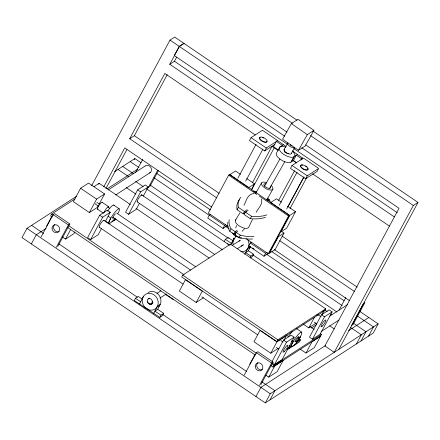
<?xml version="1.0" encoding="UTF-8"?>
<svg xmlns="http://www.w3.org/2000/svg" width="440" height="440" viewBox="0 0 440 440"><rect width="100%" height="100%" fill="white"/><g stroke="black" fill="none" stroke-linecap="round" stroke-linejoin="round"><path stroke-width="0.66" d="M270.38 202.131L269.462 199.595L267.262 198.066M236.517 225.478L235.736 227.964M233.244 239.85L234.091 237.958M252.456 219.406L248.716 227.31A7.53 3.267 28.3 0 1 239.816 226.314A7.53 3.267 28.3 0 1 235.95 219.681M244.772 254.309L248.639 246.631A8.795 7.645 56.3 0 0 247.973 240.157M95.711 203.957L95.948 203.495M244.03 205.315C246.257 200.656 247.841 193.507 254.254 193.584M291.984 343.866L293.816 340.389A8.795 1.777 -55 0 1 300.652 332.36A8.795 1.777 -55 0 1 300.471 336.507L299.437 338.349A8.795 1.777 -55 0 1 294.173 345.087M142.406 299.239L138.182 296.456L135.427 298.293L134.293 300.509L159.819 317.383L162.575 315.546L163.708 313.33L157.669 309.353L154.913 311.19L160.952 315.166L163.708 313.33M139.574 303.991L143.303 296.703M153.78 313.407L157.471 306.196L160.226 304.354L157.669 309.353M159.819 317.383L160.952 315.166M224.202 241.555L225.335 239.344L228.091 237.501L233.03 240.757M230.808 244.426L233.926 238.321M248.38 250.806L253.66 254.287L250.905 256.124L245.625 252.648L248.38 250.806L250.399 246.857L247.643 248.694L246.488 250.047A8.795 7.645 56.3 0 1 240.768 251.598M250.058 257.785L250.905 256.124M253.66 254.287L252.527 256.504L250.327 257.972M246.213 238.766L268.285 253.726L269.22 253.121L289.465 215.402L229.587 174.531L228.652 175.142L208.296 213.059L228.102 226.485M268.285 253.726L288.53 216.007L289.465 215.402M76.533 196.295L26.945 228.393L22.022 237.589L265.315 402.919L373.219 333.064L378.164 323.884L359.975 311.526M31.356 243.936L36.3 234.757L46.101 228.41M75.07 198.886L51.574 214.093L50.584 215.93L52.288 217.085M46.536 226.171L52.003 216.029M41.085 236.979L53.141 214.594L54.637 213.626L69.877 223.982L57.822 246.367M98.945 204.474L104.605 193.963L88.594 183.084L80.603 188.254L73.37 201.685L89.375 212.57L97.372 207.394L98.318 205.639M56.326 247.341L68.382 224.95L69.877 223.982M91.586 185.763L170.011 40.106L174.686 37.081L297.05 120.23M62.172 236.797L65.522 239.074L70.664 229.526M98.648 184.228L99.143 183.31L130.339 204.512M74.904 231.836L73.937 233.624L65.522 239.074M89.375 212.57L96.613 199.133L104.605 193.963M103.829 186.758L124.746 147.912L211.739 207.031M216.755 197.901L129.69 138.732L164.83 73.475L255.288 134.948M287.469 144.276L169.769 64.295L179.372 46.464L184.047 43.439M105.93 188.513L126.847 149.666M129.69 138.732L134.365 135.707L167.222 74.679M169.769 64.295L174.444 61.27L176.616 57.233M105.386 221.37L110.275 212.295L107.278 210.26L99.666 215.188L87.609 237.578L90.607 239.613L98.219 234.68L101.481 228.63M90.607 239.613L102.658 217.223L110.275 212.295M134.255 159.704L134.871 158.554L141.125 162.805M135.514 172.7L142.687 159.39M143.357 196.042L148.242 186.967L145.25 184.932L137.638 189.865L125.582 212.251L128.574 214.286L136.191 209.358L139.447 203.308M128.574 214.286L140.63 191.901L148.242 186.967M148.154 187.902L157.603 170.357M149.649 186.934L158.444 170.599M210.469 214.401L209.325 215.138L207.746 218.075L222.987 228.437L227.546 225.484M264.715 150.937L266.299 148L277.701 140.619L262.454 130.262L251.053 137.638L249.475 140.58L264.715 150.937L274.978 144.293M182.699 275.115L181.709 276.953L276.903 341.638L324.736 310.673L325.727 308.836L230.532 244.151L182.699 275.115L277.893 339.801L325.727 308.836M237.886 178.134L256.064 144.37M245.68 181.126L262.889 149.171M222.987 228.437L224.571 225.5L225.709 224.757M246.411 211.767L243.166 213.868L237.072 209.726L238.359 207.339A54.445 23.612 28.3 0 1 240.851 197.247M252.478 182.556L271.997 146.3L278.119 150.464M251.35 189.772L254.524 183.871L246.708 178.558M251.62 189.805L274.395 147.505M235.367 220.336L239.916 212.845M235.906 232.755L233.877 234.064L229.752 231.264L231.039 228.872A37.131 16.104 28.3 0 1 229.246 219.78M243.166 213.868L244.453 211.481L247.159 209.726M196.191 302.506L202.296 291.17L185.455 279.719L179.35 291.06L196.191 302.506L203.445 297.814M248.133 210.392L245.427 212.141L244.139 214.533L250.234 218.669A54.445 23.612 28.3 0 0 265.502 217.267M233.877 234.064L235.164 231.677L237.193 230.362M252.637 238.942A37.131 16.104 28.3 0 1 238.975 237.529L234.85 234.729L236.137 232.337L237.661 231.352M230.043 245.064L230.532 244.151M232.144 243.155L236.005 235.983M238.975 237.529L240.262 235.142A37.131 16.104 28.3 0 0 253.924 236.549M250.234 218.669L251.521 216.282A54.445 23.612 28.3 0 0 266.788 214.874M251.46 242.22L250.316 242.957L248.738 245.894L263.978 256.251L268.538 253.303M318.125 168.053L303.446 158.076L292.045 165.457L290.466 168.394L305.707 178.756L317.108 171.375L318.687 168.438L307.291 175.813L305.707 178.756M278.636 200.338L294.58 170.726M279.197 205.348L297.055 172.189M286.671 208.945L303.881 176.985M287.997 206.696L303.936 177.084M263.978 256.251L265.562 253.314L267.273 252.208M290.065 208.505L306.658 177.683M295.515 211.69L289.74 215.424L280.846 231.946L286.622 228.212L295.515 211.69L287.7 206.377M284.009 233.063L275.11 249.585L269.335 253.319L278.234 236.797L284.009 233.063L281.215 231.165M249.716 364.254L254.859 354.706M244.266 375.062L256.317 352.677L257.812 351.709L273.059 362.07L261.003 384.456M276.903 341.638L277.893 339.801M276.903 341.864L260.057 330.418L253.952 341.759L270.798 353.205L276.903 341.864L286.385 335.726L283.817 340.5M272.151 361.284L283.553 340.109L291.165 335.181L294.162 337.216L282.106 359.601L274.494 364.529L271.997 362.835M259.507 385.424L271.562 363.039L273.059 362.07M255.954 396.561L260.898 387.382L325.529 345.543M270.666 365.486L272.938 367.032L273.928 365.195L321.497 334.411L320.364 333.641M274.494 364.529L286.55 342.144L294.162 337.216M268.703 377.157L274.808 365.822L283.223 360.371L277.118 371.712L268.703 377.157L265.909 375.26M265.315 402.919L270.254 393.74L378.164 323.884M269.99 399.894L274.929 390.715L261.855 381.832M303.149 324.06L308.764 327.877L314.55 317.136M321.525 314.787L309.469 337.172L312.466 339.207L320.078 334.279L332.134 311.889L329.137 309.854L321.525 314.787L324.517 316.822L332.134 311.889M322.108 314.578L324.357 310.398L322.68 311.482M312.466 339.207L324.517 316.822M300.382 349.239L305.971 353.034L312.076 341.693L320.485 336.248L272.938 367.032M321.497 334.411L314.386 347.584L305.971 353.034M339.02 310.184L345.862 297.479M312.945 131.038L418 202.428L413.325 205.453L334.246 352.319L324.891 345.956L399.025 208.269L305.773 144.903M351.659 325.38L363.385 303.6L364.881 302.632L352.831 325.017M338.921 349.289L418 202.428M356.384 343.965L361.328 334.785L350.526 327.448M361.059 340.94L366.003 331.76L353.496 323.263M368.544 336.094L373.489 326.915L357.572 316.096M117.981 213.433L118.459 212.548A8.795 1.777 -55 0 0 117.959 209.264A8.795 1.777 -55 0 0 111.045 217.773L110.083 219.544A8.795 1.777 -55 0 0 109.434 223.316L110.094 223.119L109.021 223.817M286.099 146.553L277.492 140.569L276.381 141.301L273.438 146.575L278.317 149.963M277.222 151.789L279.846 147.081M255.761 193.215L261.448 183.018M266.844 199.931L272.866 189.129M276.898 152.372L276.7 152.477A8.795 3.839 29.2 0 0 280.181 159.269A8.795 3.839 29.2 0 0 290.378 162.443L290.879 162.173L293.832 156.882L297.473 154.484L302.693 158.103L302.038 159.274M291.445 161.799L294.393 156.508M290.879 162.173L293.425 160.49L296.368 155.215L301.582 158.84L302.693 158.103M300.927 160.012L301.582 158.84M111.909 221.936L113.96 220.6L115.181 218.422M286.957 349.624L287.87 347.991M287.172 349.827L289.267 348.475L293.288 341.303M289.267 348.475L296.296 343.954L300.289 336.875M298.892 338.707L300.509 339.84L299.283 342.018L296.296 343.954M291.368 123.585L282.568 139.216L298.502 150.288L305.151 146.014L313.951 130.383L298.018 119.312L291.368 123.585L307.302 134.651L313.951 130.383M298.502 150.288L307.302 134.651M284.053 149.562L287.656 143.22M264.423 186.291L279.961 158.934M269.588 188.447L284.784 161.684M291.363 153.538L294.641 147.774M299.42 338.333L300.471 336.507M242.094 231.292L244.437 228.872M256.196 212.284C258.379 208.082 263.17 204.012 261.432 198.864M249.238 248.21L250.553 246.681M291.968 343.855A8.795 1.777 -55 0 0 292.177 346.561L294.19 345.098M110.368 222.937L111.106 222.42A8.795 1.777 -55 0 0 114.994 218.081M248.221 247.572L249.871 246.472M279.84 147.097L283.454 144.711M183.887 43.335L179.212 46.36L174.268 55.539L287.012 132.149M114.587 171.655L134.871 158.554M107.222 188.843L137.786 169.059M108.24 189.915L145.041 166.089M115.715 194.942L150.211 172.607M113.96 220.6L116.056 219.241M254.524 183.871L248.749 187.611L229.763 174.708L235.538 170.968L240.565 174.383M234.85 234.729L235.868 234.069M316.547 315.458L318.219 314.375M308.764 327.877L316.019 323.186M270.798 353.205L278.047 348.507M311.421 327.998L316.597 324.649M329.819 316.085L347.644 304.546M288.393 347.65L290.488 346.291L289.416 345.538M297.517 341.776L300.509 339.84M321.189 331.534L339.014 319.995M348.607 330.6L368.808 317.526M93.984 186.648L99.143 183.31M148.253 298.892L149.407 298.15M156.931 293.359L160.98 290.78M232.15 245.421L240.251 240.257M159.896 298.056L166.26 293.997M237.43 248.644L243.216 244.954M292.193 346.577L292.837 346.175M293.32 157.168L294.327 156.629L294.844 155.744A8.795 3.839 29.2 0 0 292.254 150.953M253.534 191.279L256.735 191.455M173.586 299.404L173.03 299.404L165.22 294.256M252.45 247.957L254.122 249.056M225.335 239.344L231.374 243.32M227.497 243.727L228.591 244.448M135.427 298.293L140.707 301.774M170.011 40.106L292.375 123.255M310.547 135.608L413.325 205.453M174.444 61.27L284.752 136.23M301.812 147.823L397.337 212.735M293.722 148.528L394.367 216.92M292.595 160.298L296.489 162.943M312.598 173.894L389.422 226.1M292.045 165.457L307.291 175.813M251.053 137.638L266.299 148M281.556 202.202L276.529 198.787L270.754 202.521L289.74 215.424M134.365 135.707L219.17 193.341M282.134 236.126L357.264 287.183M238.359 207.339L244.453 211.481M245.427 212.141L251.521 216.282M279.719 240.691L354.283 291.363M274.285 249.535L349.344 300.542M156.475 173.234L210.474 209.93M271.865 251.653L344.058 300.707M231.039 228.872L235.164 231.677M236.137 232.337L240.262 235.142M250.316 242.957L265.562 253.314M209.325 215.138L224.571 225.5M130.158 161.579L138.963 167.563M154.072 177.804L209.209 215.276M225.698 226.479L229.108 228.795M266.624 254.293L342.227 305.668M122.749 166.458L133.546 173.795M150.029 184.993L228.459 238.293M252.901 254.903L337.013 312.065M118.074 169.482L128.871 176.82M135.691 181.456L143.077 186.478M146.487 188.793L229.471 245.185M324.951 310.068L327.223 311.614M330.632 313.929L331.771 314.705M137.638 189.865L140.63 191.901M141.361 194.651L222.646 249.887M318.709 315.166L320.986 316.712M126.203 187.545L135.861 194.112M329.67 325.815L334.219 328.906M137.456 201.993L214.759 254.529M314.237 322.124L316.509 323.67M136.015 208.368L209.187 258.093M310.151 326.706L314.122 329.401M102.19 202.312L108.697 206.734M80.603 188.254L96.613 199.133M108.086 207.273L109.791 208.428M116.6 213.059L195.481 266.668M298.194 336.479L299.327 337.249A2.778 0.589 -55.8 0 1 297.374 341.006A2.778 0.589 -55.8 0 1 296.577 340.368A2.778 0.589 -55.8 0 1 299.327 337.249M96.971 202.411L99.941 204.435M95.672 204.325L98.648 206.349M112.899 217.256L190.641 270.094M285.978 334.889L288.25 336.435M295.059 341.061L296.192 341.831M97.427 209.121L103.389 213.174M283.553 340.109L286.55 342.144M99.666 215.188L102.658 217.223M103.961 220.363L184.107 274.829M280.742 340.494L283.014 342.04M99.484 227.321L183.046 284.103M201.801 296.852L257.505 334.702M276.265 347.452L278.537 348.997M53.141 214.594L68.382 224.95M256.317 352.677L271.562 363.039M51.574 214.093L53.273 215.248M68.591 225.654L256.344 353.243M271.656 363.655L273.928 365.195M67.6 227.491L255.354 355.08M31.642 225.385L43.577 233.497M58.927 243.925L137.368 297.236M162.382 314.232L246.51 371.399M26.945 228.393L270.254 393.74M228.652 175.142L256.894 194.42M259.155 195.96L288.53 216.007M276.381 141.301L282.343 145.442M293.425 160.49L296.555 162.663M292.545 151.047L297.473 154.484M296.247 328.372L301.631 332.145M113.729 205.002L119.108 208.774M291.671 340.175L293.304 341.319M291.588 341.655L292.688 342.419M108.169 216.227L110.864 218.114L108.108 223.031L105.418 221.144M238.128 236.863A3.768 1.634 28.3 0 1 234.344 235.285A3.768 1.634 28.3 0 1 232.914 232.832M229.752 231.264A37.131 16.104 28.3 0 1 227.959 222.173M237.072 209.726A54.445 23.612 28.3 0 1 239.564 199.639M291.423 153.054A4.164 1.76 29.6 0 1 286.995 153.17A4.164 1.76 29.6 0 1 284.361 149.215M294.657 147.548A4.164 1.76 29.6 0 1 289.68 146.256A4.164 1.76 29.6 0 1 287.964 142.868M292.166 145.849A1.155 0.49 29.6 0 1 290.642 145.332A1.155 0.49 29.6 0 1 290.543 144.474M293.326 157.152A8.795 3.839 29.2 0 1 283.135 153.978A8.795 3.839 29.2 0 1 279.653 147.186L280.66 146.641A8.795 3.839 29.2 0 1 285.857 147.186M284.636 152.157A2.778 1.21 29.2 0 1 284.361 151.723M288.827 153.593A2.778 1.21 29.2 0 1 285.83 152.592A2.778 1.21 29.2 0 1 284.559 150.562M241.555 237.815A2.778 1.171 29.6 0 1 237.43 236.627M255.057 192.368A1.26 0.55 29.2 0 1 255.305 192.561M271.013 185.356A6.479 2.827 29.2 0 1 270.38 190.069A6.479 2.827 29.2 0 1 261.641 184.723A6.479 2.827 29.2 0 1 266.794 182.776M266.844 199.441A1.26 0.55 29.2 0 0 268.043 200.524L268.334 200.618A1.26 0.55 29.2 0 0 269.049 200.145A1.26 0.55 29.2 0 0 267.614 199.149L267.344 199.106A1.26 0.55 29.2 0 0 266.86 199.287M270.331 186.824A3.702 1.617 29.2 0 1 268.235 188.21A3.702 1.617 29.2 0 1 264.022 185.284A3.702 1.617 29.2 0 1 266.118 183.898M307.681 168.295A4.164 1.804 28.3 0 1 305.673 170.077A4.164 1.804 28.3 0 1 300.74 166.969A4.164 1.804 28.3 0 1 302.748 165.187M305.63 166.37A4.164 1.804 28.3 0 1 306.482 166.98M266.948 141.086A4.164 1.804 28.3 0 1 262.268 141.356A4.164 1.804 28.3 0 1 260.216 137.363M262.702 137.621A4.164 1.804 28.3 0 1 263.687 138.028M233.156 244.173A8.795 7.645 56.3 0 1 233.118 240.361M243.232 244.673A2.778 2.414 56.3 0 1 241.153 245.905M239.008 241.269A2.778 2.414 56.3 0 1 240.086 240.631M152.916 302.5A2.778 2.414 56.3 0 1 148.726 303.276M148.038 292.611A8.795 7.645 56.3 0 1 157.795 293.827A8.795 7.645 56.3 0 1 160.424 304.013L159.396 305.784A8.795 7.645 56.3 0 1 158.461 306.746M152.642 301.279A2.778 2.414 56.3 0 1 150.959 304.359A2.778 2.414 56.3 0 1 147.796 302.175M103.961 212.729A4.164 0.886 -55.8 0 1 107.003 207.812A4.164 0.886 -55.8 0 1 108.669 207.548M98.038 209.022A4.164 0.886 -55.8 0 1 98.923 205.447A4.164 0.886 -55.8 0 1 102.262 202.615M107.481 211.151A8.795 1.777 -55 0 1 114.076 205.277M113.812 217.525A2.778 0.561 -55 0 1 112.849 217.355A2.778 0.561 -55 0 1 115.467 213.884M295.713 341.325A2.778 0.561 -55 0 1 295.257 340.593A2.778 0.561 -55 0 1 297.555 337.43M297.88 337.178A2.778 0.561 -55 0 1 298.122 337.079M288.431 336.617A8.795 1.777 -55 0 1 292.055 331.617M99.682 227.172A4.164 0.869 -55.8 0 1 100.892 223.267A4.164 0.869 -55.8 0 1 104.022 220.814M137.654 201.845A4.164 0.869 -55.8 0 1 138.864 197.94A4.164 0.869 -55.8 0 1 141.994 195.487M59.125 231.545A4.164 3.652 57.1 0 1 54.241 229.697A4.164 3.652 57.1 0 1 54.769 224.532M145.096 166.062A4.164 3.652 57.1 0 1 150.794 167.409A4.164 3.652 57.1 0 1 149.457 173.074M262.306 369.627A4.164 3.652 57.1 0 1 257.422 367.78A4.164 3.652 57.1 0 1 257.945 362.615M142.791 297.583L142.257 299.64A8.795 7.645 56.3 0 0 145.415 307.775L149.264 309.914A8.795 7.645 56.3 0 0 156.64 307.62L157.669 305.855A8.795 7.645 56.3 0 0 154.165 294.943A8.795 7.645 56.3 0 0 143.82 295.818L142.791 297.583M301.389 167.343A4.164 1.804 28.3 0 0 307.852 169.548A4.164 1.804 28.3 0 0 303.848 165.16A4.164 1.804 28.3 0 0 301.389 167.343M260.398 139.53A4.164 1.804 28.3 0 0 266.86 141.735A4.164 1.804 28.3 0 0 262.856 137.341A4.164 1.804 28.3 0 0 260.398 139.53M147.208 301.186A2.778 2.437 57.5 0 0 151.217 303.584A2.778 2.437 57.5 0 0 150.777 298.942A2.778 2.437 57.5 0 0 147.208 301.186M284.598 351.225A4.164 0.869 -55.8 0 0 287.898 345.373A4.164 0.869 -55.8 0 0 283.938 349.541A4.164 0.869 -55.8 0 0 284.598 351.225M322.57 325.897A4.164 0.869 -55.8 0 0 325.864 320.045A4.164 0.869 -55.8 0 0 321.904 324.22A4.164 0.869 -55.8 0 0 322.57 325.897M52.052 228.118A4.164 3.652 57.1 0 0 57.629 232.513A4.164 3.652 57.1 0 0 57.893 225.638A4.164 3.652 57.1 0 0 52.052 228.118M255.228 366.201A4.164 3.652 57.1 0 0 260.81 370.596A4.164 3.652 57.1 0 0 261.069 363.721A4.164 3.652 57.1 0 0 255.228 366.201"/></g></svg>
